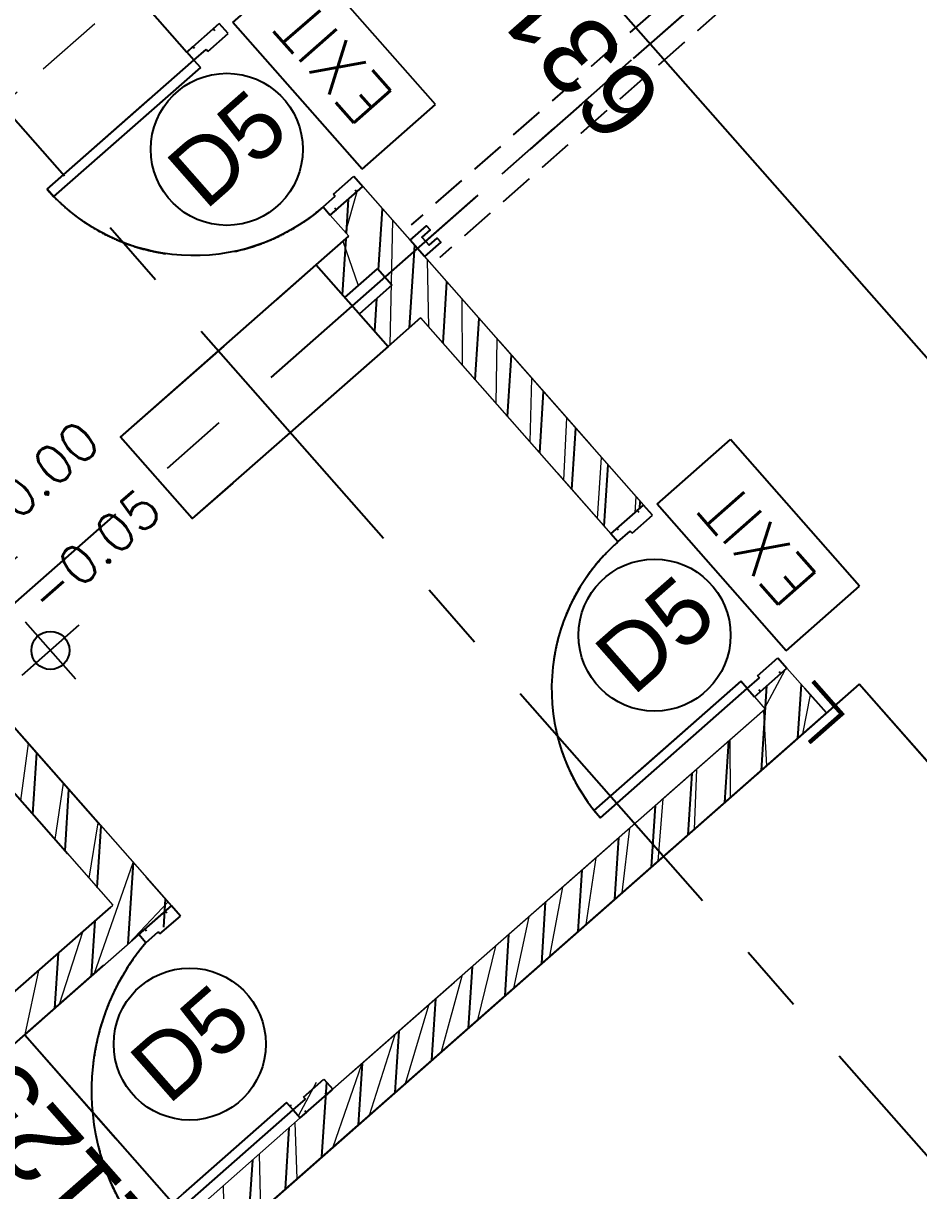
# Model space of a CAD drawing. Header units: millimetres. Extents: x 833946797 to 834440930, y 817746008 to 818399503.
# Drawn here: x 834307306 to 834311427, y 817955315 to 817960690 of the extents above; entities that cross this region are included whole.
import ezdxf
from ezdxf.enums import TextEntityAlignment as Align

# ---------------------------------------------------------------- set-up
doc = ezdxf.new("R2010")
doc.units = ezdxf.units.MM
doc.header["$LTSCALE"] = 100
doc.linetypes.add('Grid Line', pattern=[22.224999999999994, 12.7, -3.174999999999999, 3.174999999999999, -3.174999999999999])
doc.linetypes.add('Hidden', pattern=[9.524999999999999, 6.35, -3.175])
for name, color, linetype in [('+C-160', 160, 'Hidden'), ('3B50A-DLN-ARC-DWG-1002-P00-LB02$0$A-COLS', 3, 'Continuous'), ('3B50A-DLN-ARC-DWG-1002-P00-LB02$0$DLN220__', 7, 'Continuous'), ('3B50A-DLN-ARC-DWG-1002-P00-LB02$0$DLN325__', 7, 'Continuous'), ('3B50A-DLN-ARC-DWG-1002-P00-LB02$0$FITDOOR', 7, 'Continuous'), ('A-COLS', 3, 'Continuous'), ('DLN020__', 6, 'Continuous'), ('DLN030_1', 1, 'Continuous'), ('DLN030_2', 1, 'Continuous'), ('DLN0401_', 7, 'Continuous'), ('DLN0403__Room Name', 7, 'Continuous'), ('DLN060__', 7, 'Continuous'), ('DLN220__', 7, 'Continuous'), ('DLN580__', 4, 'Continuous'), ('DLN660', 1, 'Continuous'), ('LEVEL', 7, 'Continuous'), ('TRS', 251, 'Continuous')]:
    doc.layers.add(name, color=color, linetype=linetype)
for name, color, linetype, lineweight in [('3B50A-DLN-ARC-DWG-1002-P00-LB02$0$A-DOOR', 6, 'Continuous', 9), ('3B50A-DLN-ARC-DWG-1002-P00-LB02$0$A-WALL', 7, 'Continuous', 9), ('A-DOOR', 6, 'Continuous', 9), ('A-WALL', 7, 'Continuous', 9), ('A030_1', 1, 'Continuous', 13), ('CORNER GUARD', 2, 'Continuous', 50)]:
    doc.layers.add(name, color=color, linetype=linetype, lineweight=lineweight)
doc.styles.add('romans', font='romans.shx')
doc.styles.add('Swis721tBT', font='swissl.ttf')
doc.dimstyles.new('INTDIM', dxfattribs={"dimtxt": 200, "dimasz": 125, "dimexe": 100, "dimexo": 150, "dimgap": 80, "dimtad": 1, "dimdec": 0, "dimzin": 9, "dimdsep": 46, "dimtxsty": 'Swis721tBT', "dimblk": 'OPEN30', "dimcen": -125, "dimclrd": 256, "dimclre": 256, "dimclrt": 2, "dimaunit": 1, "dimadec": 1, "dimazin": 0, "dimtfac": 0.4444444444444444, "dimtdec": 0, "dimtix": 1, "dimtmove": 2, "dimatfit": 3, "dimldrblk": 'OPEN30', "dimfxl": 0, "dimtolj": 1, "dimlwd": -1, "dimlwe": -1, "dimarcsym": 0})
doc.dimstyles.new('INTDIM350', dxfattribs={"dimtxt": 350, "dimasz": 200, "dimexe": 100, "dimexo": 150, "dimgap": 100, "dimtad": 1, "dimdec": 0, "dimzin": 9, "dimdsep": 46, "dimtxsty": 'Swis721tBT', "dimblk": 'OPEN30', "dimcen": -125, "dimclrd": 256, "dimclre": 256, "dimclrt": 2, "dimaunit": 1, "dimadec": 1, "dimazin": 0, "dimtfac": 0.4444444444444444, "dimtdec": 0, "dimtix": 1, "dimtmove": 2, "dimatfit": 3, "dimldrblk": 'OPEN30', "dimfxl": 0, "dimtolj": 1, "dimlwd": -1, "dimlwe": -1, "dimarcsym": 0})
pattern_1 = [(86.3501958279957, (-1.192092895507812e-07, 1.192092895507812e-07), (-158.4280186349138, 10.10571182131174), [])]

# ---------------------------------------------------------------- blocks, each defined once
blk = doc.blocks.new('_Open30')
at = {"color": 0, "linetype": 'ByBlock', "lineweight": -2}
for p, q in [((-1, 0.26794919), (0, 0)), ((0, 0), (-1, -0.26794919)), ((0, 0), (-1, 0))]:
    blk.add_line(p, q, dxfattribs=at)
blk = doc.blocks.new('*D31')
at = {"layer": 'Defpoints', "color": 0}
for p in [(834269376.5387943, 817985820.25019), (834268234.7778906, 817984815.4150443), (834325664.7353452, 817921861.8345668)]:
    blk.add_point(p, dxfattribs=at)
at = {"layer": 'DLN030_1', "linetype": 'Continuous'}
for p, q in [((834269263.9359512, 817985721.151251), (834268159.7093285, 817984749.349085)), ((834324390.8433706, 817921007.1372913), (834268366.9098094, 817984665.2779201)), ((834325552.1325022, 817921762.7356277), (834324447.9067273, 817920790.9342079))]:
    blk.add_line(p, q, dxfattribs=at)
at = {"layer": 'DLN030_1', "xscale": 200, "yscale": 200, "zscale": 200}
for p, rotation in [((834268234.7778906, 817984815.4150443), 131.3501965874743), ((834324522.9752893, 817920857.0001671), 311.3501965874743)]:
    blk.add_blockref('_Open30', p, dxfattribs=dict(at, rotation=rotation))
at = {"layer": 'DLN030_1', "color": 2, "insert": (834295470.9447272, 817953435.6145866), "char_height": 400, "attachment_point": 5, "rotation": 311.3501965874743, "style": 'Swis721tBT'}
blk.add_mtext('\\A1;85200', dxfattribs=at)
blk = doc.blocks.new('DLN_Parking - Parking - 2500 x 5000 _WL_-1652366-Car Park_B2_F')
at = {"layer": 'DLN660'}
for p, q in [((0, 0), (0, -5000)), ((2500.000000000001, -5000.000000000002), (2500, 0)), ((0, -5000), (2500.000000000001, -5000.000000000002))]:
    blk.add_line(p, q, dxfattribs=at)
blk = doc.blocks.new('*D87')
at = {"layer": 'Defpoints', "color": 0}
for p in [(834269376.2746248, 817985820.550355), (834268234.5137215, 817984815.7152096), (834325664.4711761, 817921862.134732)]:
    blk.add_point(p, dxfattribs=at)
at = {"layer": 'DLN030_1', "linetype": 'Continuous'}
for p, q in [((834269263.6717818, 817985721.4514159), (834268159.4451594, 817984749.6492503)), ((834324390.5792006, 817921007.4374559), (834268366.6456403, 817984665.5780855)), ((834325551.8683331, 817921763.035793), (834324447.6425574, 817920791.2343724))]:
    blk.add_line(p, q, dxfattribs=at)
at = {"layer": 'DLN030_1', "xscale": 200, "yscale": 200, "zscale": 200}
for p, rotation in [((834268234.5137215, 817984815.7152096), 131.3501965866839), ((834324522.7111194, 817920857.3003317), 311.3501965866839)]:
    blk.add_blockref('_Open30', p, dxfattribs=dict(at, rotation=rotation))
at = {"layer": 'DLN030_1', "color": 2, "insert": (834295470.6805582, 817953435.9147519), "char_height": 400, "attachment_point": 5, "rotation": 311.35019658668386, "style": 'Swis721tBT'}
blk.add_mtext('\\A1;85200', dxfattribs=at)
blk = doc.blocks.new('3B50A-DLN-ARC-DWG-1002-P00-LB02$0$DR1CD')
at = {"layer": '3B50A-DLN-ARC-DWG-1002-P00-LB02$0$FITDOOR'}
for p, q in [((0, 1), (45, 1)), ((0, 1), (0, 0)), ((45, 0), (45, 1)), ((0, 0), (45, 0))]:
    blk.add_line(p, q, dxfattribs=at)
blk = doc.blocks.new('3B50A-DLN-ARC-DWG-1002-P00-LB02$0$DR1CM')
at = {"layer": '3B50A-DLN-ARC-DWG-1002-P00-LB02$0$FITDOOR', "color": 6}
blk.add_arc((0, 0), 1, 0, 90, dxfattribs=at)
blk = doc.blocks.new('3B50A-DLN-ARC-DWG-1002-P00-LB02$0$DLN-Single Door - Opening 2 - 950 x2138 _WH_-1922936-Car Park_B2_F')
at = {"layer": '3B50A-DLN-ARC-DWG-1002-P00-LB02$0$A-WALL', "lineweight": 25}
for p, q in [((-500.0000000002328, -99.99999989528442), (-499.9999999995343, 100.0000000001164)), ((499.9999999997672, -99.99999996821862), (500.0000000162981, 100.0000000337022))]:
    blk.add_line(p, q, dxfattribs=at)
at = {"layer": '3B50A-DLN-ARC-DWG-1002-P00-LB02$0$FITDOOR'}
for p, q in [((-437.4999999995343, 100.0000000022119), (-499.9999999995343, 100.0000000001164)), ((-499.9999999983702, 62.50000000011642), (-499.9999999995343, 100.0000000001164)), ((-487.9999999983702, 62.50000000040745), (-499.9999999983702, 62.50000000011642)), ((-437.4999999969732, -24.99999999796273), (-437.4999999995343, 100.0000000022119)), ((437.5000000004657, 100.0000000314903), (500.0000000006985, 100.0000000335276)), ((437.5000000030268, -24.99999996868428), (437.5000000004657, 100.0000000314903)), ((488.0000000018626, 62.50000003312016), (500.0000000018626, 62.50000003346941)), ((500.0000000018626, 62.50000003346941), (500.0000000006985, 100.0000000335276)), ((-449.999999995809, -99.99999999976717), (-449.9999999969732, -24.99999999842839)), ((-437.4999999969732, -24.99999999796273), (-449.9999999969732, -24.99999999842839)), ((437.5000000030268, -24.99999996868428), (450.0000000030268, -24.99999996821862)), ((450.000000004191, -99.9999999696156), (450.0000000030268, -24.99999996821862)), ((-499.9999999960419, -100.000000001397), (-499.999999997206, -62.50000000145519)), ((-487.999999997206, -62.50000000098953), (-499.999999997206, -62.50000000145519)), ((-449.999999995809, -99.99999999976717), (-499.9999999960419, -100.000000001397)), ((450.000000004191, -99.9999999696156), (500.000000004191, -99.99999996798579)), ((488.0000000030268, -62.49999996850966), (500.0000000030268, -62.49999996798579)), ((500.000000004191, -99.99999996798579), (500.0000000030268, -62.49999996798579))]:
    blk.add_line(p, q, dxfattribs=at)
at = {"layer": '3B50A-DLN-ARC-DWG-1002-P00-LB02$0$DLN325__', "extrusion": (0, 0, -1), "yscale": 899.9999999999994, "zscale": -0.9999999999999993, "rotation": 179.9999999980843}
blk.add_blockref('3B50A-DLN-ARC-DWG-1002-P00-LB02$0$DR1CD', (449.9999999951106, -100.0000000000582), dxfattribs=at)
at = {"layer": '3B50A-DLN-ARC-DWG-1002-P00-LB02$0$DLN325__', "extrusion": (0, 0, -1), "xscale": 899.9999999999986, "yscale": 899.9999999999986, "zscale": -899.9999999999986, "rotation": 179.9999999980843}
blk.add_blockref('3B50A-DLN-ARC-DWG-1002-P00-LB02$0$DR1CM', (449.9999999951106, -100.0000000000582), dxfattribs=at)
blk = doc.blocks.new('3B50A-DLN-ARC-DWG-1002-P00-LB02$0$DLN-Single Door - Opening 5 -  950 x 2025 _WH_-1665005-Car Park_B2_F')
at = {"layer": '3B50A-DLN-ARC-DWG-1002-P00-LB02$0$A-DOOR', "rotation": 359.9999999999991}
blk.add_blockref('3B50A-DLN-ARC-DWG-1002-P00-LB02$0$DLN-Single Door - Opening 2 - 950 x2138 _WH_-1922936-Car Park_B2_F', (4.999999999534339, 2.328306436538696e-10), dxfattribs=at)
blk = doc.blocks.new('*X5')
at = {"color": 0}
for p, q in [((45955.88296590155, 42700), (46155.82083605308, 42700)), ((45956.13663634944, 42693.75), (46155.82083605308, 42693.75)), ((45956.58659627086, 42687.5), (46155.82083605308, 42687.5)), ((45957.23417992554, 42681.25), (46155.82083605308, 42681.25)), ((45958.08132891748, 42675), (46155.82083605308, 42675)), ((45959.13062182577, 42668.75), (46155.82083605308, 42668.75)), ((45960.38531455532, 42662.5), (46155.82083605308, 42662.5)), ((45961.84939291411, 42656.25), (46155.82083605308, 42656.25)), ((45963.52763949186, 42650), (46155.82083605308, 42650)), ((45965.42571759076, 42643.75), (46155.82083605308, 42643.75)), ((45967.55027588873, 42637.5), (46155.82083605308, 42637.5)), ((45969.90907871936, 42631.25), (46155.82083605308, 42631.25)), ((45972.51116853599, 42625), (46155.82083605308, 42625)), ((45975.3670694097, 42618.75), (46155.82083605308, 42618.75)), ((45978.48904368043, 42612.5), (46155.82083605308, 42612.5)), ((45981.89141854007, 42606.25), (46155.82083605308, 42606.25)), ((45985.59100621493, 42600), (46155.82083605308, 42600)), ((45989.60765168721, 42593.75), (46155.82083605308, 42593.75)), ((45993.96495773042, 42587.5), (46155.82083605308, 42587.5)), ((45998.69126201334, 42581.25), (46155.82083605308, 42581.25)), ((46003.82098168398, 42575), (46155.82083605308, 42575)), ((46009.39650945896, 42568.75), (46155.82083605308, 42568.75)), ((46015.47096569654, 42562.5), (46155.82083605308, 42562.5)), ((46022.11233295992, 42556.25), (46155.82083605308, 42556.25)), ((46029.4099326874, 42550), (46155.82083605308, 42550)), ((46037.48510949494, 42543.75), (46155.82083605308, 42543.75)), ((46046.51005492607, 42537.5), (46155.82083605308, 42537.5)), ((46056.74397416842, 42531.25), (46155.82083605308, 42531.25)), ((46068.61144864996, 42525), (46155.82083605308, 42525)), ((46082.90578313846, 42518.75), (46155.82083605308, 42518.75)), ((46101.51054575652, 42512.5), (46155.82083605308, 42512.5)), ((46133.36008534408, 42506.25), (46155.82083605308, 42506.25))]:
    blk.add_line(p, q, dxfattribs=at)
blk = doc.blocks.new('*X4')
at = {"color": 0}
for p, q in [((46155.82083605308, 42900), (46200.19499327346, 42900)), ((46155.82083605308, 42893.75), (46221.90936394812, 42893.75)), ((46155.82083605308, 42887.5), (46237.60222886274, 42887.5)), ((46155.82083605308, 42881.25), (46250.32254979523, 42881.25)), ((46155.82083605308, 42875), (46261.15281880532, 42875)), ((46155.82083605308, 42868.75), (46270.62917321041, 42868.75)), ((46155.82083605308, 42862.5), (46279.06432258031, 42862.5)), ((46155.82083605308, 42856.25), (46286.65980066876, 42856.25)), ((46155.82083605308, 42850), (46293.55459136389, 42850)), ((46155.82083605308, 42843.75), (46299.84935768103, 42843.75)), ((46155.82083605308, 42837.5), (46305.6197603913, 42837.5)), ((46155.82083605308, 42831.25), (46310.92433512129, 42831.25)), ((46155.82083605308, 42825), (46315.8094235008, 42825)), ((46155.82083605308, 42818.75), (46320.31240362975, 42818.75)), ((46155.82083605308, 42812.5), (46324.46388658926, 42812.5)), ((46155.82083605308, 42806.25), (46328.28925688629, 42806.25)), ((46155.82083605308, 42800), (46331.80978137356, 42800)), ((46155.82083605308, 42793.75), (46335.04342549239, 42793.75)), ((46155.82083605308, 42787.5), (46338.0054656343, 42787.5)), ((46155.82083605308, 42781.25), (46340.70895613168, 42781.25)), ((46155.82083605308, 42775), (46343.16509039923, 42775)), ((46155.82083605308, 42768.75), (46345.38348355208, 42768.75)), ((46155.82083605308, 42762.5), (46347.37239573649, 42762.5)), ((46155.82083605308, 42756.25), (46349.13890998229, 42756.25)), ((46155.82083605308, 42750), (46350.68907460933, 42750)), ((46155.82083605308, 42743.75), (46352.02801759425, 42743.75)), ((46155.82083605308, 42737.5), (46353.16003838917, 42737.5)), ((46155.82083605308, 42731.25), (46354.08868132608, 42731.25)), ((46155.82083605308, 42725), (46354.81679369925, 42725)), ((46155.82083605308, 42718.75), (46355.34657085896, 42718.75)), ((46155.82083605308, 42712.5), (46355.67959002734, 42712.5)), ((46155.82083605308, 42706.25), (46355.81683408978, 42706.25))]:
    blk.add_line(p, q, dxfattribs=at)
blk = doc.blocks.new('ELFIN')
at = {"layer": 'LEVEL'}
for p, q in [((0, 0.5), (0, 0)), ((0, 0), (-0.5, 0)), ((0, 0), (0, -0.5)), ((0.5, 0), (0, 0))]:
    blk.add_line(p, q, dxfattribs=at)
for start, end in [(90, 180), (0, 90), (180, 270), (270, 0)]:
    blk.add_arc((0, 0), 0.25, start, end, dxfattribs=at)
at = {"layer": 'LEVEL', "xscale": 0.00125, "yscale": 0.00125, "zscale": 0.00125}
for name in ['*X4', '*X5']:
    blk.add_blockref(name, (-57.69477604507119, -53.38123098095821), dxfattribs=at)
at = {"layer": 'LEVEL', "style": 'romans'}
blk.add_attdef('ELFIN', (0.2542374787153676, 0.3469263632723596), '', height=0.5, dxfattribs=at)
blk = doc.blocks.new('ELEX')
at = {"layer": 'LEVEL'}
for p, q in [((0, 0.5), (0, -0.5)), ((0.5, 0), (-0.5, 0))]:
    blk.add_line(p, q, dxfattribs=at)
blk.add_circle((0, 0), 0.25, dxfattribs=at)
at = {"layer": 'LEVEL', "style": 'romans'}
blk.add_attdef('ELEX', (0.2567988680821145, 0.3535533905960619), '', height=0.5, dxfattribs=at)
blk = doc.blocks.new('A$C5E2A663B')
at = {"layer": 'A030_1', "color": 2}
for p, q in [((-559.3078672885895, 242.7816433906555), (-459.8532469272614, -402.3977255821228)), ((-438.418961763382, 174.604832649231), (-397.8209729194641, -88.76136207580566)), ((-397.8209729194641, -88.76136207580566), (-97.82097315788269, -88.76136219501495)), ((-97.82097315788269, -88.76136219501495), (-97.82097315788269, -197.8522710800171)), ((-555.3077924251556, -184.4782420396805), (-541.6714286804199, -272.93969810009)), ((-381.0045721530914, -197.8522710800171), (-97.82097315788269, -197.8522710800171)), ((-381.0045721530914, -197.8522710800171), (-366.290221452713, -293.3068165779114)), ((-366.290221452713, -293.3068165779114), (42.80068755149841, -293.3068165779114)), ((42.80068755149841, -293.3068165779114), (294.7353506088257, -729.6704527139664)), ((-459.8532469272614, -402.3977255821228), (-4.437061548233032, -402.3977255821228)), ((-4.437061548233032, -402.3977255821228), (259.7965619564056, -860.0637871026993)), ((-25.53643608093262, -502.2161735296249), (48.08542418479919, -629.7329759597778)), ((436.4485986232758, -647.8522711992264), (294.7353506088257, -729.6704527139664)), ((436.4485986232758, -647.8522711992264), (484.1758711338043, -730.5183324813843)), ((484.1758711338043, -730.5183324813843), (259.7965619564056, -860.0637871026993))]:
    blk.add_line(p, q, dxfattribs=at)
at = {"layer": 'A030_1', "color": 2, "linetype": 'Hidden', "ltscale": 0.5}
blk.add_lwpolyline([(-923.4896106719971, -1043.306816697121), (576.5103895664215, -1043.306816577911), (576.5103895664215, 456.6931834220886), (-923.4896104335785, 456.6931834220886)], close=True, dxfattribs=at)
at = {"layer": 'A030_1', "color": 2}
for centre, radius, start, end in [((-466.6663129329681, 265.7840923070908), 95.45454545454545, 287.212978721363, 193.9442709780246), ((-350.7623379230499, -538.761362195015), 409.0909090909091, 119.999999378075, 347.1514244592814), ((-350.7623379230499, -538.761362195015), 327.2727272727273, 125.6853446878226, 6.411359986857573)]:
    blk.add_arc(centre, radius, start, end, dxfattribs=at)
blk = doc.blocks.new('CORNER GUARD')
at = {"layer": 'CORNER GUARD', "color": 0, "const_width": 20}
blk.add_lwpolyline([(-150.0000007152557, -49.99999976158142), (49.99999976158142, -49.99999988079071), (49.99999952316284, 150.0000001192093)], dxfattribs=at)
at = {"layer": 'Defpoints', "color": 0}
blk.add_lwpolyline([(-150.0000007152557, 1.192092895507812e-07), (-4.76837158203125e-07, 2.384185791015625e-07), (-4.76837158203125e-07, 150.0000001192093)], dxfattribs=at)
blk = doc.blocks.new('FSEX')
at = {"layer": 'DLN580__'}
for p, q in [((7.275957614183426e-11, 0.5), (7.275957614183426e-11, 0)), ((7.275957614183426e-11, 0.5), (0.9999999999563443, 0.5)), ((0.9999999999563443, 0.5), (1.00000000007276, 0)), ((7.275957614183426e-11, 0), (1.00000000007276, 0))]:
    blk.add_line(p, q, dxfattribs=at)
at = {"layer": 'DLN580__', "style": 'romans'}
blk.add_text('EXIT', height=0.25, dxfattribs=at).set_placement((0.5000000001891749, 0.2499999997671694), align=Align.MIDDLE)
blk = doc.blocks.new('*D110')
at = {"layer": 'Defpoints', "color": 0}
for p in [(834307200.4974393, 817955932.973468, 0.003737499523207094), (834308056.3029352, 817955187.1300023), (834307943.9311115, 817955088.2343801, -0.005278438514096706)]:
    blk.add_point(p, dxfattribs=at)
at = {"layer": 'DLN030_2', "linetype": 'Continuous'}
for p, q in [((834307313.1002834, 817956032.0724056), (834307387.9378257, 817956097.9350483)), ((834307312.8692627, 817956031.86909), (834308056.302935, 817955187.1300021)), ((834308056.5339557, 817955187.3333175), (834308131.371498, 817955253.1959605))]:
    blk.add_line(p, q, dxfattribs=at)
at = {"layer": 'DLN030_2', "color": 2, "insert": (834307474.4909525, 817955424.6000803), "char_height": 350, "attachment_point": 5, "rotation": 131.3501958279957, "style": 'Swis721tBT'}
blk.add_mtext('\\A1;1125', dxfattribs=at)
blk = doc.blocks.new('A$C029C5A43')
at = {"layer": '+C-160', "lineweight": 18}
for p, q in [((27370.96137189865, 47495.68405985832), (27370.96137332916, 49374.06384503841)), ((27570.96137237549, 46495.68405997753), (27370.96137189865, 46495.68405985832)), ((27370.96137213707, 46365.69955468178), (27370.96137189865, 46495.68405985832)), ((27570.96137022972, 46495.68405997753), (27571.17301511765, 44541.0216050148, -0.01355454369060099)), ((26970.96153736115, 45865.69955420494), (26970.96153831482, 45865.69955408573)), ((27170.96153783798, 45865.6995537281), (26970.96153831482, 45865.69955408573)), ((27170.96153783798, 45865.6995537281), (27170.96153783798, 45865.69955420494)), ((27370.961373806, 45865.69955456257, -0.07028772487227479), (27371.17301726341, 44540.98965203762, -0.013554543690601)), ((27370.961373806, 43540.98964631557, -0.008439371094904391), (27370.96137356758, 43465.6995626688, -0.008439371094904391)), ((27370.961373806, 43540.98964631557, -0.008439371094904391), (27570.96137428284, 43540.98964607716, -0.008439371094904391)), ((27570.96137571335, 43540.98964607716, -0.00843937109051085), (27570.961373806, 43265.69956076145, -0.01091717698994077)), ((27570.961373806, 43540.98964715004, -0.008439371094904391), (27570.96137428284, 43465.69956922531, -0.009461553322701821)), ((24520.74271821976, 43465.69956171513, -0.006729152568328817), (22570.96154284477, 43465.6995626688, -0.003396498864731312)), ((24520.74271917343, 43465.69956159592, -0.00707100189174531), (24720.74271869659, 43465.69956159592, -0.00707100189174531)), ((27370.96137428284, 43465.69956278801, -0.008439371094904391), (24720.74271845818, 43465.6995613575, -0.007071001566663834)), ((27570.96137404442, 43265.69956088066, -0.01091717698994077), (22570.96147465706, 43265.69953644276, 0.02499633870702814))]:
    blk.add_line(p, q, dxfattribs=at)
at = {"layer": '+C-160'}
for p, q in [((27370.96137261391, 49373.95072221756, -0.07270274311930494), (27370.96137809753, 47495.68405997753, -0.07270274311930494)), ((27370.96137237549, 47495.68405973911), (27408.46137237549, 47495.68405973911)), ((27370.96137237549, 47445.68405973911), (27370.96137237549, 47495.68405973911)), ((27370.96137809753, 47495.68405997753, -0.07270274311930494), (27570.96137261391, 47495.68405973911, -0.07270274311930494)), ((27408.46137237549, 47483.68405973911), (27408.46137237549, 47495.68405973911)), ((27533.46137237549, 47483.6840596199), (27533.46137237549, 47495.6840596199)), ((27533.46137237549, 47495.6840596199), (27570.96137237549, 47495.68405973911)), ((27570.96137237549, 47433.18405973911), (27570.96137237549, 47495.68405973911)), ((26470.96137237549, 47445.68405973911), (26470.96137237549, 47400.6840596199)), ((26470.96137237549, 47445.68405973911), (27370.96137237549, 47445.68405973911)), ((27370.96137237549, 47445.68405973911), (27445.96137237549, 47445.68405973911)), ((27370.96137237549, 47445.68405973911), (27370.96137237549, 47400.68405973911)), ((27445.96137237549, 47433.18405973911), (27445.96137237549, 47445.68405973911)), ((27445.96137237549, 47433.18405973911), (27570.96137237549, 47433.18405973911)), ((27370.96137237549, 47400.68405973911), (26470.96137237549, 47400.6840596199)), ((24520.95435714722, 46673.95070636272, 0.003737499523207038), (24520.95436000824, 44770.98964297771, -0.1168173161568121)), ((24720.9543607235, 46674.4895529747, -0.1623894537269735), (24720.74271965027, 44590.98965036869, -0.162389453726064)), ((27445.96137237549, 46558.18405973911), (27570.96137237549, 46558.18405973911)), ((27445.96137237549, 46558.18405973911), (27445.96137237549, 46545.68405973911)), ((27570.96137237549, 46558.18405973911), (27570.96137237549, 46495.68405985832)), ((27370.96137237549, 46545.6840596199), (27370.96137237549, 46495.68405973911)), ((27370.96137237549, 46545.6840596199), (27445.96137237549, 46545.68405973911)), ((27370.96137237549, 46495.68405973911), (27408.46137237549, 46495.68405973911)), ((27370.96137332916, 46383.31034123898), (27482.93523693085, 46495.28420448303)), ((27408.46137237549, 46507.68405973911), (27408.46137237549, 46495.68405973911)), ((27533.46137237549, 46507.68405973911), (27533.46137237549, 46495.68405973911)), ((27533.46137237549, 46495.68405973911), (27570.96137237549, 46495.68405985832)), ((25970.96153712273, 46365.69955408573), (27170.96153736115, 46365.69955420494)), ((25970.96153712273, 45865.69955408573), (25970.96153712273, 46365.69955408573)), ((25970.96153736115, 45865.69955420494, -0.07028772469116415), (25970.96153783798, 46365.69955432415, -0.07028772469116415)), ((25970.96153783798, 46365.69955432415, -0.07028772469116415), (27170.96153759956, 46365.69955420494, -0.07028772469116415)), ((25970.96153783798, 45865.69955444336, -0.07028772469116415), (25970.96153783798, 46365.69955432415, -0.07028772469116415)), ((25970.96153783798, 46365.69955432415, -0.07028772469116415), (27170.96153759956, 46365.69955420494, -0.07028772469116415)), ((27170.96153736115, 46365.69955420494), (27170.96153783798, 45865.69955420494)), ((27170.96153759956, 46365.69955420494, -0.07028772469116415), (27170.96153783798, 45865.69955396652, -0.07028772469116415)), ((27170.96153759956, 46365.69955420494, -0.07028772469116415), (27170.96153783798, 45865.69955396652, -0.07028772469116415)), ((27170.96153926849, 46183.3105070591), (27352.9507317543, 46365.29969930649)), ((27370.96137475967, 46158.80393958092), (27570.97614765167, 46358.81871247292)), ((27301.96353745461, 45865.29969918728), (27571.00045394897, 46134.33661568165)), ((27570.99709630013, 46165.73202979565), (27670.99709653854, 46165.73202943802)), ((27570.99709630013, 46065.73202943802), (27570.99709630013, 46165.73202979565)), ((27670.99709653854, 46140.73202967644), (27620.99709653854, 46140.73202979565)), ((27620.99709653854, 46140.73202979565), (27620.99709630013, 46090.73202955723)), ((27670.99709653854, 46165.73202943802), (27670.99709653854, 46140.73202967644)), ((27170.96153855324, 45958.80410325527), (27277.45713448524, 46065.29969918728)), ((27670.99709606171, 46065.73202943802), (27570.99709630013, 46065.73202943802)), ((27620.99709630013, 46090.73202955723), (27670.99709630013, 46090.73202967644)), ((27670.99709630013, 46090.73202967644), (27670.99709606171, 46065.73202943802)), ((27370.98621582985, 45709.81597447395), (27571.02476024628, 45909.85451877117)), ((27170.96153783798, 45865.69955420494), (25970.96153712273, 45865.69955408573)), ((27170.96153783798, 45865.69955396652, -0.07028772469116415), (25970.96153736115, 45865.69955420494, -0.07028772469116415)), ((27170.96153783798, 45865.69955396652, -0.07028772469116415), (25970.96153783798, 45865.69955444336, -0.07028772469116415)), ((27371.0220785141, 45485.34543406963), (27571.04906606674, 45685.3724219799)), ((24520.95436024666, 45329.35455214977), (24720.9542889595, 45529.35448074341)), ((27371.05794143677, 45260.87489390373), (27571.07337236404, 45460.89032506943)), ((24520.95436048508, 45104.84814953804), (24720.9543056488, 45304.84809458256)), ((27371.0938038826, 45036.40435361862), (27571.09767866135, 45236.40822827816)), ((24520.95436096191, 44880.34174692631), (24720.9543223381, 45080.3417083025)), ((27371.12966680527, 44811.93381309509), (27571.12198495865, 45011.92613148689)), ((24455.70880866051, 44590.58979177475), (24720.9543390274, 44855.83532190323)), ((27371.16552948952, 44587.4632730484), (27571.14629077911, 44787.44403457642)), ((23871.99717950821, 44770.9896376133, 0.003737499523207038), (24520.95436000824, 44770.98964297771, -0.1168173161566924)), ((24006.69599676132, 44590.58978581429), (24186.69599580765, 44770.5897847414)), ((24231.20240283012, 44590.58978867531), (24411.20240068436, 44770.58978664875)), ((24630.21520996094, 44540.58978962898), (24720.95435595512, 44631.32893586159)), ((23671.99718284607, 44590.98963689804, 0.003737499523207038), (24720.74271965027, 44590.98965024948, -0.162389453726064)), ((23821.68945360184, 44590.58978116512), (23821.68945336342, 43465.29970669746)), ((23821.99719977379, 44590.58978116512), (23921.68945360184, 44590.58978104591)), ((24520.74271917343, 44540.98965024948, -0.162389453726064), (24520.74271917343, 44590.98965024948, -0.162389453726064)), ((24520.74271917343, 44590.98965024948, -0.162389453726064), (24558.24271917343, 44590.98965013027, -0.162389453726064)), ((24558.24271941185, 44578.9896504879, -0.162389453726064), (24558.24271917343, 44590.98965013027, -0.162389453726064)), ((24683.24271917343, 44590.98965036869, -0.162389453726064), (24720.74271965027, 44590.98965024948, -0.162389453726064)), ((24683.24271965027, 44578.9896504879, -0.162389453726064), (24683.24271917343, 44590.98965036869, -0.162389453726064)), ((24720.74271941185, 44528.48965036869, -0.162389453726064), (24720.74271965027, 44590.98965024948, -0.162389453726064)), ((27548.82683897018, 44540.61817932129), (27571.17059707642, 44562.96193766594)), ((24520.74271917343, 44540.98965024948, -0.162389453726064), (24595.74271941185, 44540.98965013027, -0.162389453726064)), ((24595.74271965027, 44528.48965024948, -0.162389453726064), (24595.74271941185, 44540.98965013027, -0.162389453726064)), ((24595.74271965027, 44528.48965024948, -0.162389453726064), (24720.74271941185, 44528.48965036869, -0.162389453726064)), ((27370.96137332916, 44490.98964607716, -0.008439371094904391), (27370.96137356758, 44540.98964619637, -0.008439371094904391)), ((27370.96137356758, 44540.98964619637, -0.008439371094904391), (27408.46137332916, 44540.98964607716, -0.008439371094904391)), ((27408.46137356758, 44528.98964619637, -0.008439371094904391), (27408.46137332916, 44540.98964607716, -0.008439371094904391)), ((27533.46137356758, 44540.98964619637, -0.008439371094904391), (27570.96137356758, 44540.98964631557, -0.008439371094904391)), ((27533.46137332916, 44528.98964619637, -0.008439371094904391), (27533.46137356758, 44540.98964619637, -0.008439371094904391)), ((27570.96137332916, 44478.48964631557, -0.008439371094904391), (27570.96137356758, 44540.98964631557, -0.008439371094904391)), ((27370.96137332916, 44490.98964607716, -0.008439371094904391), (27445.961373806, 44490.98964619637, -0.008439371094904391)), ((27445.96137356758, 44478.48964631557, -0.008439371094904391), (27445.961373806, 44490.98964619637, -0.008439371094904391)), ((27445.96137356758, 44478.48964631557, -0.008439371094904391), (27570.96137332916, 44478.48964631557, -0.008439371094904391)), ((26470.961373806, 43590.98964595795, -0.008439371094904391), (26470.961373806, 43635.98964595795, -0.008439371094904391)), ((27370.961373806, 43635.98964607716, -0.008439371094904391), (26470.961373806, 43635.98964595795, -0.008439371094904391)), ((26470.961373806, 43590.98964595795, -0.008439371094904391), (27370.961373806, 43590.98964619637, -0.008439371094904391)), ((27370.961373806, 43590.98964619637, -0.008439371094904391), (27370.961373806, 43635.98964607716, -0.008439371094904391)), ((27370.961373806, 43590.98964619637, -0.008439371094904391), (27445.961373806, 43590.98964619637, -0.008439371094904391)), ((27370.961373806, 43590.98964619637, -0.008439371094904391), (27370.961373806, 43540.98964607716, -0.008439371094904391)), ((27445.961373806, 43603.48964619637, -0.008439371094904391), (27570.961373806, 43603.48964619637, -0.008439371094904391)), ((27445.961373806, 43603.48964619637, -0.008439371094904391), (27445.961373806, 43590.98964619637, -0.008439371094904391)), ((27570.961373806, 43603.48964619637, -0.008439371094904391), (27570.961373806, 43540.98964619637, -0.008439371094904391)), ((24520.74271845818, 43560.6995613575, -0.007071002604789156), (23620.74271845818, 43560.69956123829, -0.007071002604789156)), ((24520.74271845818, 43515.69956147671, -0.007071002604789156), (24520.74271845818, 43560.6995613575, -0.007071002604789156)), ((24520.74271917343, 43533.09168684483), (24528.2408220768, 43540.5897898674)), ((27171.53397679329, 43265.29970514774), (27446.82406234741, 43540.58979082108)), ((27370.961373806, 43540.98964607716, -0.008439371094904391), (27408.461373806, 43540.98964631557, -0.008439371094904391)), ((27408.461373806, 43552.98964619637, -0.008439371094904391), (27408.461373806, 43540.98964631557, -0.008439371094904391)), ((27533.461373806, 43552.98964619637, -0.008439371094904391), (27533.461373806, 43540.98964619637, -0.008439371094904391)), ((27533.461373806, 43540.98964619637, -0.008439371094904391), (27570.961373806, 43540.98964619637, -0.008439371094904391)), ((23620.74271869659, 43515.69956123829, -0.007071002604789156), (24520.74271845818, 43515.69956147671, -0.007071002604789156)), ((24477.45713686943, 43265.29970133305), (24720.74271917343, 43508.58528387547)), ((24520.74271845818, 43515.69956147671, -0.00707100189174531), (24595.74271869659, 43515.69956147671, -0.00707100189174531)), ((24520.74271845818, 43515.69956147671, -0.00707100189174531), (24520.74271869659, 43465.6995613575, -0.00707100189174531)), ((24595.74271869659, 43528.19956147671, -0.00707100189174531), (24720.74271869659, 43528.19956147671, -0.00707100189174531)), ((24595.74271869659, 43528.19956147671, -0.00707100189174531), (24595.74271869659, 43515.69956147671, -0.00707100189174531)), ((24720.74271869659, 43528.19956147671, -0.00707100189174531), (24720.74271869659, 43465.69956147671, -0.00707100189174531)), ((24028.44432997704, 43265.29970085621), (24228.44433569908, 43465.29970657825)), ((24252.95073318481, 43265.29970121384), (24452.95073843002, 43465.29970633984)), ((24520.74271869659, 43465.6995613575, -0.00707100189174531), (24558.24271869659, 43465.69956147671, -0.00707100189174531)), ((24558.24271869659, 43477.69956147671, -0.00707100189174531), (24558.24271869659, 43465.69956147671, -0.00707100189174531)), ((24683.24271869659, 43477.69956147671, -0.00707100189174531), (24683.24271869659, 43465.69956147671, -0.00707100189174531)), ((24683.24271869659, 43465.69956147671, -0.00707100189174531), (24720.74271869659, 43465.69956147671, -0.00707100189174531)), ((24701.96354007721, 43265.29970169067), (24901.96354436874, 43465.29970598221)), ((24926.46994352341, 43265.2997020483), (25126.4699473381, 43465.29970610142)), ((25150.97634649277, 43265.29970240593), (25350.97635054588, 43465.29970622063)), ((25375.48275017738, 43265.29970276356), (25575.48275375366, 43465.29970645905)), ((25599.98915338516, 43265.29970300198), (25799.98915672302, 43465.29970657825)), ((25824.49555683136, 43265.29970347881), (26024.49556016922, 43465.29970657825)), ((26049.00195980072, 43265.29970371723), (26249.00196313858, 43465.29970669746)), ((26273.50836348534, 43265.29970395565), (26473.50836634636, 43465.29970693588)), ((26498.01476669312, 43265.29970419407), (26698.01476955414, 43465.29970693588)), ((26722.52117013931, 43265.2997045517), (26922.5211725235, 43465.29970705509)), ((26947.02757310867, 43265.29970479012), (27147.02757573128, 43465.2997071743)), ((27396.04038000107, 43265.29970538616), (27570.96137619019, 43440.22070157528)), ((27570.96137428284, 43265.69956088066, 0.05937054770176337), (27570.96137428284, 43415.69956088066, 0.05937054770176337)), ((27620.96137428284, 43215.69956076145, 0.05937054770176337), (27620.96137404442, 43415.69956088066, 0.05937054770176337)), ((27770.96153736115, 43265.69955420494), (22770.96153736115, 43265.69955420494)), ((27420.961373806, 43265.69956076145, 0.05937054770176337), (27570.96137428284, 43265.69956088066, 0.05937054770176337)), ((27420.961373806, 43215.69956099987, 0.05937054770176337), (27620.96137428284, 43215.69956076145, 0.05937054770176337)), ((27770.96153736115, 40765.69955420494), (27770.96153736115, 43265.69955420494))]:
    blk.add_line(p, q, dxfattribs=at)
at = {"layer": '+C-160', "lineweight": 25}
for p, q in [((27370.96137261391, 47495.68405973911), (27570.96137237549, 47495.68405973911)), ((27370.96137237549, 46495.68405973911), (27570.96137237549, 46495.68405985832)), ((24520.74271917343, 44590.98965024948, -0.162389453726064), (24720.74271965027, 44590.98965024948, -0.162389453726064)), ((27370.96137356758, 44540.98964619637, -0.008439371094904391), (27570.96137356758, 44540.98964631557, -0.008439371094904391)), ((27370.961373806, 43540.98964607716, -0.008439371094904391), (27570.961373806, 43540.98964619637, -0.008439371094904391)), ((24520.74271869659, 43465.69956123829, -0.00707100189174531), (24720.74271869659, 43465.69956147671, -0.00707100189174531))]:
    blk.add_line(p, q, dxfattribs=at)
at = {"layer": '+C-160', "linetype": 'Hidden', "ltscale": 0.25}
for p, q in [((34120.96203684807, 46215.69955408573), (27620.99759578705, 46215.73202979565, -0.002288041869178289)), ((34120.96103787422, 46015.69955408573), (27620.99659657478, 46015.73202967644, -0.002288041869178289))]:
    blk.add_line(p, q, dxfattribs=at)
at = {"layer": '+C-160', "linetype": 'Hidden', "ltscale": 0.5}
blk.add_line((34120.96153759956, 46115.69955408573), (27620.99709630013, 46115.73202955723, -0.002288041869178289), dxfattribs=at)
at = {"layer": '+C-160'}
for centre, radius, start, end in [((27370.96137237549, 47445.68405973911), 899.9999999999983, 180, 270), ((24673.5603017807, 43497.40044605732, -0.3177079048473388), 1054.718749750966, 98.33087203381774, 176.5593209572356), ((27370.961373806, 43590.98964619637, -0.008439371094904391), 899.9999999999989, 90, 180)]:
    blk.add_arc(centre, radius, start, end, dxfattribs=at)
blk = doc.blocks.new('*D162')
at = {"layer": 'Defpoints', "color": 0}
for p in [(834307464.751712, 817962804.1001757), (834312074.4991555, 817958457.5532016), (834311632.4328996, 817958068.5017833)]:
    blk.add_point(p, dxfattribs=at)
at = {"layer": 'DLN030_2', "linetype": 'Continuous'}
for p, q in [((834307577.3545562, 817962903.1991135), (834307981.8864636, 817963259.2174937)), ((834308038.9498177, 817963043.0144094), (834311942.3672385, 817958607.6903275)), ((834311745.0357437, 817958167.600721), (834312149.5677181, 817958523.61916))]:
    blk.add_line(p, q, dxfattribs=at)
at = {"layer": 'DLN030_2', "xscale": 200, "yscale": 200, "zscale": 200}
for p, rotation in [((834307906.8179008, 817963193.1515353), 131.3501958360153), ((834312074.4991553, 817958457.5532017), 311.3501958360153)]:
    blk.add_blockref('_Open30', p, dxfattribs=dict(at, rotation=rotation))
at = {"layer": 'DLN030_2', "color": 2, "insert": (834309780.5633817, 817960640.4529024), "char_height": 350, "attachment_point": 5, "rotation": 131.3501958360153, "style": 'Swis721tBT'}
blk.add_mtext('\\A1;6310', dxfattribs=at)

msp = doc.modelspace()

# ---------------------------------------------------------------- hatches: boundary and pattern name
at = {"layer": 'A-WALL'}
h = msp.add_hatch(dxfattribs=at)
h.set_pattern_fill('ANSI31', scale=50, angle=-6.361109362927034e-15)
h.set_pattern_definition(pattern_1)
h.paths.add_polyline_path([(834310010.4485354, 817958339.335155), (834310160.5645496, 817958471.4910572), (834308869.039187, 817959938.6882474), (834308718.9020622, 817959806.5563315), (834308804.7775716, 817959708.9788319), (834308654.6405702, 817959576.8470241), (834308786.7724875, 817959426.7098982), (834308936.9094895, 817959558.8417069), (834309002.9754467, 817959483.7731432), (834308852.8384447, 817959351.6413342), (834308984.9703628, 817959201.5042094), (834309135.1073644, 817959333.6360179)])
h = msp.add_hatch(dxfattribs=at)
h.set_pattern_fill('ANSI31', scale=50, angle=-6.361109362927034e-15)
h.set_pattern_definition(pattern_1)
h.paths.add_polyline_path([(834307200.4974269, 817955932.9734577), (834307837.6384995, 817956493.7053415), (834307870.6714766, 817956456.1710544), (834308020.9674804, 817956588.4427956), (834306597.7260755, 817958205.6246773), (834306447.5890666, 817958073.4928635), (834307718.8786505, 817956628.9685711), (834307231.7158242, 817956200.2287859), (834306836.6665211, 817956649.1102448), (834306686.5293629, 817956516.9783665)])
h = msp.add_hatch(dxfattribs=at)
h.set_pattern_fill('ANSI31', scale=50, angle=-6.361109362927034e-15)
h.set_pattern_definition(pattern_1)
h.paths.add_polyline_path([(834307249.531389, 817954210.6874899), (834311002.9594048, 817957513.9853033), (834310821.0863727, 817957720.641615), (834310670.9492456, 817957588.5096972), (834310720.6903608, 817957531.9905136), (834308731.2093023, 817955781.0981581), (834308681.4681866, 817955837.617342), (834308531.3310609, 817955705.485425), (834308581.0721761, 817955648.9662417), (834307117.3994664, 817954360.824622)])
at = {"layer": 'DLN060__'}
h = msp.add_hatch(dxfattribs=at)
h.set_pattern_fill('EARTH', color=251, scale=150, angle=45.00000000000045)
h.set_pattern_definition([(86.35019582799568, (1453154.080526948, 238293.1648491621), (-889.9338408816122, 1011.202382737353), [952.4999999999997, -952.4999999999997]), (86.35019582799568, (1452797.617485166, 238315.9027007818), (-889.9338408816122, 1011.202382737353), [952.4999999999997, -952.4999999999997]), (86.35019582799568, (1452441.154443264, 238338.6405525208), (-889.9338408816122, 1011.202382737353), [952.4999999999997, -952.4999999999997]), (176.3501958279956, (1452329.91271317, 238465.0408502817), (-1011.202382737353, -889.9338408816122), [952.4999999999997, -952.4999999999997]), (176.3501958279956, (1452352.650564909, 238821.5038923025), (-1011.202382737353, -889.9338408816122), [952.4999999999997, -952.4999999999997]), (176.3501958279956, (1452375.388416171, 239177.9669340849), (-1011.202382737353, -889.9338408816122), [952.4999999999997, -952.4999999999997])])
edge = h.paths.add_edge_path()
edge.add_line((834303001.7276638, 817954269.3640027), (834304578.4320031, 817955656.4492704))
edge.add_line((834304578.4320035, 817955656.4492706), (834331037.8483403, 817925591.4898139))
edge.add_line((834331037.84834, 817925591.4898137), (834375206.4562329, 817964463.1732086))
edge.add_line((834375206.4562325, 817964463.1732087), (834374060.8627851, 817980844.7536951))
edge.add_line((834374060.8627853, 817980844.7536948), (834339581.52124, 818020021.9484737))
edge.add_arc((834332615.9355372, 818013881.6562957), 9285.611030570026, 41.3967707884505, 99.60462301211987)
edge.add_line((834331066.6470942, 818023037.1069965), (834322069.7839626, 818033259.9453678))
edge.add_line((834322069.7839628, 818033259.9453679), (834273725.6293017, 817990713.4683118))
edge.add_line((834273725.6293014, 817990713.4683118), (834304578.4320035, 817955656.4492704))
edge.add_line((834304578.4320037, 817955656.4492702), (834303001.7276647, 817954269.3640032))
edge.add_line((834303001.7276647, 817954269.3640034), (834270761.539974, 817990902.8227202))
edge.add_line((834270761.5399741, 817990902.8227199), (834322258.575107, 818036224.0691499))
edge.add_line((834322258.5751069, 818036224.0691499), (834331970.2700638, 818025188.991452))
edge.add_arc((834332622.2949393, 818013717.2690969), 11490.23717038002, 42.02614068141469, 93.25305315063548, ccw=False)
edge.add_line((834341157.6965528, 818021409.6334623), (834375550.7708069, 817982329.9209781))
edge.add_line((834375550.770807, 817982329.9209781), (834377279.0058944, 817963489.7294939))
edge.add_line((834377279.0058941, 817963489.7294935), (834330848.7932926, 817922627.6645511))
edge.add_line((834330848.7932928, 817922627.6645511), (834303001.7276639, 817954269.3640026))

# ---------------------------------------------------------------- linework, layer by layer
at = {"layer": '3B50A-DLN-ARC-DWG-1002-P00-LB02$0$A-COLS'}
msp.add_lwpolyline([(834307753.5536455, 817958784.3556877), (834308654.3764007, 817959577.1471885), (834308984.7061931, 817959201.8043741), (834308083.8834375, 817958409.0128729)], close=True, dxfattribs=at)
at = {"layer": '3B50A-DLN-ARC-DWG-1002-P00-LB02$0$A-COLS', "elevation": -0.07028772469116415}
for points in [[(834308654.3764011, 817959577.1471888), (834308984.7061932, 817959201.804374), (834308083.8834375, 817958409.012873), (834307753.5536457, 817958784.3556882)], [(834308984.7061932, 817959201.804374), (834308083.8834376, 817958409.0128736), (834307753.5536457, 817958784.3556882), (834308654.3764011, 817959577.1471888)]]:
    msp.add_lwpolyline(points, close=True, dxfattribs=at)
at = {"layer": '3B50A-DLN-ARC-DWG-1002-P00-LB02$0$A-WALL', "lineweight": 18}
for p, q in [((834308868.7750192, 817959938.9884136), (834308718.6378931, 817959806.8564966)), ((834308804.5134023, 817959709.2789967), (834308718.6378931, 817959806.8564966)), ((834308984.7061936, 817959201.804374), (834308834.5690676, 817959069.6724576)), ((834310670.6850762, 817957588.8098623, -0.008439371094904391), (834310820.8222027, 817957720.9417791, -0.008439371094904391)), ((834310820.8222017, 817957720.9417799, -0.008439371094904391), (834310870.5633135, 817957664.4226004, -0.009461553322701821)), ((834310670.6850762, 817957588.8098623, -0.008439371094904391), (834310720.4261916, 817957532.2906784, -0.008439371094904391)), ((834308580.8080077, 817955649.2664071, -0.00707100189174531), (834308730.9451332, 817955781.3983235, -0.00707100189174531))]:
    msp.add_line(p, q, dxfattribs=at)
at = {"layer": '3B50A-DLN-ARC-DWG-1002-P00-LB02$0$A-WALL', "lineweight": 25}
for p, q in [((834307837.3743261, 817956494.0055057, -0.162389453726064), (834307987.5114522, 817956626.1374227, -0.162389453726064)), ((834308580.8080077, 817955649.2664067, -0.00707100189174531), (834308730.9451334, 817955781.3983237, -0.00707100189174531))]:
    msp.add_line(p, q, dxfattribs=at)
at = {"layer": '3B50A-DLN-ARC-DWG-1002-P00-LB02$0$DLN220__'}
msp.add_lwpolyline([(834309086.7878077, 817959691.3217676), (834309161.8563708, 817959757.3877258), (834309178.3728603, 817959738.6205853), (834309140.8385788, 817959705.5876061), (834309173.8715582, 817959668.0533245), (834309211.4058394, 817959701.0863038), (834309227.922329, 817959682.3191626), (834309152.8537663, 817959616.2532045)], close=True, dxfattribs=at)
at = {"layer": '3B50A-DLN-ARC-DWG-1002-P00-LB02$0$FITDOOR'}
for p, q in [((834307959.3607408, 817956601.3626882, -0.162389453726064), (834307987.5114522, 817956626.1374227, -0.162389453726064)), ((834308028.8026761, 817956579.2195709, -0.162389453726064), (834307987.5114522, 817956626.1374227, -0.162389453726064)), ((834307934.9669725, 817956496.6371229, -0.162389453726064), (834308028.8026761, 817956579.2195709, -0.162389453726064)), ((834307967.288656, 817956592.3544608, -0.162389453726064), (834307959.3607408, 817956601.3626882, -0.162389453726064)), ((834307837.3743261, 817956494.0055057, -0.162389453726064), (834307865.5250373, 817956518.78024, -0.162389453726064)), ((834307873.4529523, 817956509.7720128, -0.162389453726064), (834307865.5250373, 817956518.78024, -0.162389453726064)), ((834307870.4073054, 817956456.4712242, -0.162389453726064), (834307926.7087277, 817956506.0206932, -0.162389453726064)), ((834307934.9669725, 817956496.6371229, -0.162389453726064), (834307926.7087277, 817956506.0206932, -0.162389453726064)), ((834307870.4073054, 817956456.4712242, -0.162389453726064), (834307837.3743261, 817956494.0055057, -0.162389453726064)), ((834308595.8182056, 817955745.7337273, -0.00707100189174531), (834308689.6539093, 817955828.3161753, -0.00707100189174531)), ((834308689.6539093, 817955828.3161753, -0.00707100189174531), (834308730.9451334, 817955781.3983237, -0.00707100189174531)), ((834308595.8182056, 817955745.7337273, -0.00707100189174531), (834308604.0764506, 817955736.3501571, -0.00707100189174531)), ((834308694.8665073, 817955765.6318166, -0.00707100189174531), (834308702.7944224, 817955756.6235893, -0.00707100189174531)), ((834308702.7944224, 817955756.6235893, -0.00707100189174531), (834308730.9451334, 817955781.3983237, -0.00707100189174531)), ((834308547.7750282, 817955686.8006881, -0.00707100189174531), (834308604.0764506, 817955736.3501571, -0.00707100189174531)), ((834308547.7750282, 817955686.8006881, -0.00707100189174531), (834308580.8080075, 817955649.2664067, -0.00707100189174531)), ((834308580.8080075, 817955649.2664067, -0.00707100189174531), (834308608.9587185, 817955674.0411412, -0.00707100189174531)), ((834308601.0308036, 817955683.0493686, -0.00707100189174531), (834308608.9587185, 817955674.0411412, -0.00707100189174531))]:
    msp.add_line(p, q, dxfattribs=at)
at = {"layer": '3B50A-DLN-ARC-DWG-1002-P00-LB02$0$FITDOOR', "color": 6}
msp.add_arc((834308674.5824779, 817955774.0242062, -0.3177079048473388), 1054.718749750966, 139.6810680026619, 217.9095163297066, dxfattribs=at)
at = {"layer": 'A-COLS', "elevation": -0.07270274311930494}
msp.add_lwpolyline([(834305859.7342366, 817955789.868013), (834303213.7925402, 817958796.3640256), (834306817.0834382, 817961967.529918), (834308057.9783136, 817960557.54213), (834308208.1154356, 817960689.6740432), (834308208.1154358, 817960689.6740438)], dxfattribs=at)
at = {"layer": 'A-WALL', "linetype": 'Hidden', "ltscale": 0.25}
for p, q in [((834313970.7408377, 817964056.1287825), (834309091.289485, 817959761.8893583, -0.002288041869178289)), ((834314102.8720045, 817963905.9909966), (834309223.4206517, 817959611.7515723, -0.002288041869178289))]:
    msp.add_line(p, q, dxfattribs=at)
at = {"layer": 'A-WALL', "lineweight": 18}
for p, q in [((834308057.9783092, 817960557.5421259), (834306817.0087028, 817961967.614838)), ((834308868.7750176, 817959938.9884124), (834310160.3003805, 817958471.7912222, -0.01355454369060099)), ((834309134.8431956, 817959333.9361829, -0.07028772487227479), (834310010.1843665, 817958339.6353203, -0.013554543690601)), ((834310820.8222038, 817957720.9417801, -0.00843937109051085), (834311002.6952355, 817957514.2854679, -0.01091717698994077)), ((834310720.4261919, 817957532.2906789, -0.008439371094904391), (834308730.9451333, 817955781.3983234, -0.007071001566663834)), ((834311002.6952357, 817957514.2854683, -0.01091717698994077), (834307249.2671806, 817954210.9875968, 0.02499633870702814)), ((834308580.8080071, 817955649.2664068, -0.006729152568328817), (834307117.1352977, 817954361.1247873, -0.003396498864731312))]:
    msp.add_line(p, q, dxfattribs=at)
at = {"layer": 'A-WALL'}
for p, q in [((834306611.1861494, 817958190.3306813, -0.1623894537269735), (834307987.5114521, 817956626.1374228, -0.162389453726064)), ((834306461.4050149, 817958057.7942576, 0.003737499523207038), (834307718.6144816, 817956629.2687361, -0.1168173161568121)), ((834307200.2332578, 817955933.2736228, 0.003737499523207038), (834307987.5114522, 817956626.1374227, -0.162389453726064)), ((834307231.4516554, 817956200.528951, 0.003737499523207038), (834307718.6144816, 817956629.2687361, -0.1168173161566924))]:
    msp.add_line(p, q, dxfattribs=at)
at = {"layer": 'DLN020__', "linetype": 'Grid Line'}
for p, q in [((834361118.7104143, 818005416.1294194), (834291780.7799315, 817944393.5568396)), ((834335393.370921, 817928286.3289918), (834267840.2667311, 818005044.6865025))]:
    msp.add_line(p, q, dxfattribs=at)
at = {"layer": 'DLN0401_', "color": 0}
for centre in [(834308242.5683682, 817960109.6088324), (834308242.5683682, 817960109.6088324), (834310211.3339282, 817957872.5656573), (834310211.3339282, 817957872.5656573), (834308071.8798839, 817955989.6858424), (834308071.8798839, 817955989.6858424)]:
    msp.add_circle(centre, 349.9999999999999, dxfattribs=at)
at = {"layer": 'DLN0403__Room Name'}
for p, q in [((834308654.3764012, 817959577.1471891, -0.07028772469116416), (834308804.5134023, 817959709.2789967)), ((834308786.5083184, 817959427.0100634, -0.07028772469116416), (834308936.6453204, 817959559.1418719)), ((834309002.711278, 817959484.0733085, -0.07028772487227473), (834308936.6453462, 817959559.1418947, -1.775333663411871e-08)), ((834309002.7112778, 817959484.0733082, -0.07028772487227473), (834308852.5742756, 817959351.9414992)), ((834309134.8431958, 817959333.9361832, -0.07028772487227479), (834308984.7061936, 817959201.8043743))]:
    msp.add_line(p, q, dxfattribs=at)
at = {"layer": 'DLN220__', "color": 3, "linetype": 'Hidden', "ltscale": 0.5}
msp.add_line((834314036.8064213, 817963981.0598897), (834309157.3550684, 817959686.8204652, -0.002288041869178289), dxfattribs=at)

# ---------------------------------------------------------------- block references
at = {"rotation": 41.35019582799567}
msp.add_blockref('A$C029C5A43', (834318889.4698145, 817906820.3266928), dxfattribs=at)
at = {"layer": '3B50A-DLN-ARC-DWG-1002-P00-LB02$0$DLN325__', "yscale": 899.9999999999994, "rotation": 131.350195841719}
msp.add_blockref('3B50A-DLN-ARC-DWG-1002-P00-LB02$0$DR1CD', (834308547.7750282, 817955686.8006881, -0.007071002604789156), dxfattribs=at)
at = {"layer": 'A-DOOR', "rotation": 311.3501958279977}
msp.add_blockref('3B50A-DLN-ARC-DWG-1002-P00-LB02$0$DLN-Single Door - Opening 5 -  950 x 2025 _WH_-1665005-Car Park_B2_F', (834308460.0733666, 817960252.018698), dxfattribs=at)
at = {"layer": 'A-DOOR', "xscale": -1, "rotation": 311.3501958436338}
msp.add_blockref('3B50A-DLN-ARC-DWG-1002-P00-LB02$0$DLN-Single Door - Opening 5 -  950 x 2025 _WH_-1665005-Car Park_B2_F', (834310418.7271452, 817958026.4652071, -0.008439371094904391), dxfattribs=at)
at = {"layer": 'CORNER GUARD', "rotation": 41.3501958279957}
msp.add_blockref('CORNER GUARD', (834311002.6952363, 817957514.2854685, 0.05937054770176337), dxfattribs=at)
at = {"layer": 'DLN580__', "xscale": 900.0000000000001, "yscale": 900.0000000000001, "zscale": 900.0000000000001, "rotation": 131.3501958078953}
for p in [(834309203.0909023, 817960315.936), (834309203.0909023, 817960315.936), (834309203.0909032, 817960315.9360007), (834311155.1380857, 817958097.8893657, -0.008439370913793737), (834311155.1380857, 817958097.8893657, -0.008439370913793737), (834311155.1380866, 817958097.8893659, -0.008439370913793737)]:
    msp.add_blockref('FSEX', p, dxfattribs=at)
at = {"layer": 'DLN660', "rotation": 131.3501958279905}
for p in [(834309051.0533016, 817952466.4054948), (834310702.7022613, 817950589.6914212)]:
    msp.add_blockref('DLN_Parking - Parking - 2500 x 5000 _WL_-1652366-Car Park_B2_F', p, dxfattribs=at)
at = {"layer": 'LEVEL', "xscale": 349.9999999999999, "yscale": 349.9999999999999, "zscale": 349.9999999999999, "rotation": 41.3501958279957}
for name, p, values in [('ELFIN', (834307145.7840114, 817958117.5530771, -0.07028772469116418), {'ELFIN': '+0.00'}), ('ELEX', (834307430.7451689, 817957802.3455968, -0.07028772469116418), {'ELEX': '-0.05'})]:
    msp.add_blockref(name, p, dxfattribs=at).add_auto_attribs(values)
at = {"layer": 'TRS', "ltscale": 100, "rotation": 41.3501958279957}
msp.add_blockref('A$C5E2A663B', (834306686.0241022, 817961243.8197945, -0.07270316929864783), dxfattribs=at)

# ---------------------------------------------------------------- texts
at = {"layer": 'DLN0401_', "style": 'Swis721tBT'}
for p in [(834308142.366395, 817959823.9862098), (834308142.366395, 817959823.9862098), (834310111.1319549, 817957586.9430346), (834310111.1319549, 817957586.9430346), (834307971.6779107, 817955704.0632197), (834307971.6779107, 817955704.0632197)]:
    msp.add_text('D5', height=299.9999999999999, rotation=41.35019658668386, dxfattribs=at).set_placement(p)

# ---------------------------------------------------------------- dimensions: what is measured, and where the dimension line sits
at = {"layer": 'DLN030_1'}
for base, p1, p2, angle, picture, middle in [((834268234.5137215, 817984815.7152096), (834325664.4711763, 817921862.1347321), (834269376.274625, 817985820.5503551), 131.3501965866839, '*D87', (834295470.6805582, 817953435.9147519)), ((834268234.7778906, 817984815.4150443), (834325664.7353452, 817921861.8345667), (834269376.5387943, 817985820.25019), 131.3501965874743, '*D31', (834295470.9447272, 817953435.6145866))]:
    dim = msp.add_linear_dim(base=base, p1=p1, p2=p2, angle=angle, dimstyle='INTDIM', override={"dimtxt": 400, "dimasz": 200, "dimarcsym": 2}, dxfattribs=at)
    dim.commit()
    dim.dimension.update_dxf_attribs({"geometry": picture, "text_midpoint": middle, "dimtype": 160})
at = {"layer": 'DLN030_2'}
dim = msp.add_linear_dim(base=(834312074.4991555, 817958457.5532016), p1=(834307464.7517121, 817962804.1001757), p2=(834311632.4328995, 817958068.5017831), angle=131.3501958360153, text='6310', dimstyle='INTDIM350', dxfattribs=at)
dim.commit()
dim.dimension.update_dxf_attribs({"geometry": '*D162', "text_midpoint": (834309780.5633817, 817960640.4529024)})
dim = msp.add_linear_dim(base=(834308056.3029352, 817955187.1300023), p1=(834307200.4974391, 817955932.9734681, 0.003737499523207094), p2=(834307943.9311115, 817955088.2343801, -0.005278438514096706), angle=131.3501958279957, dimstyle='INTDIM350', dxfattribs=at)
dim.commit()
dim.dimension.update_dxf_attribs({"geometry": '*D110', "text_midpoint": (834307474.4909525, 817955424.6000803)})

doc.saveas('drawing.dxf')
